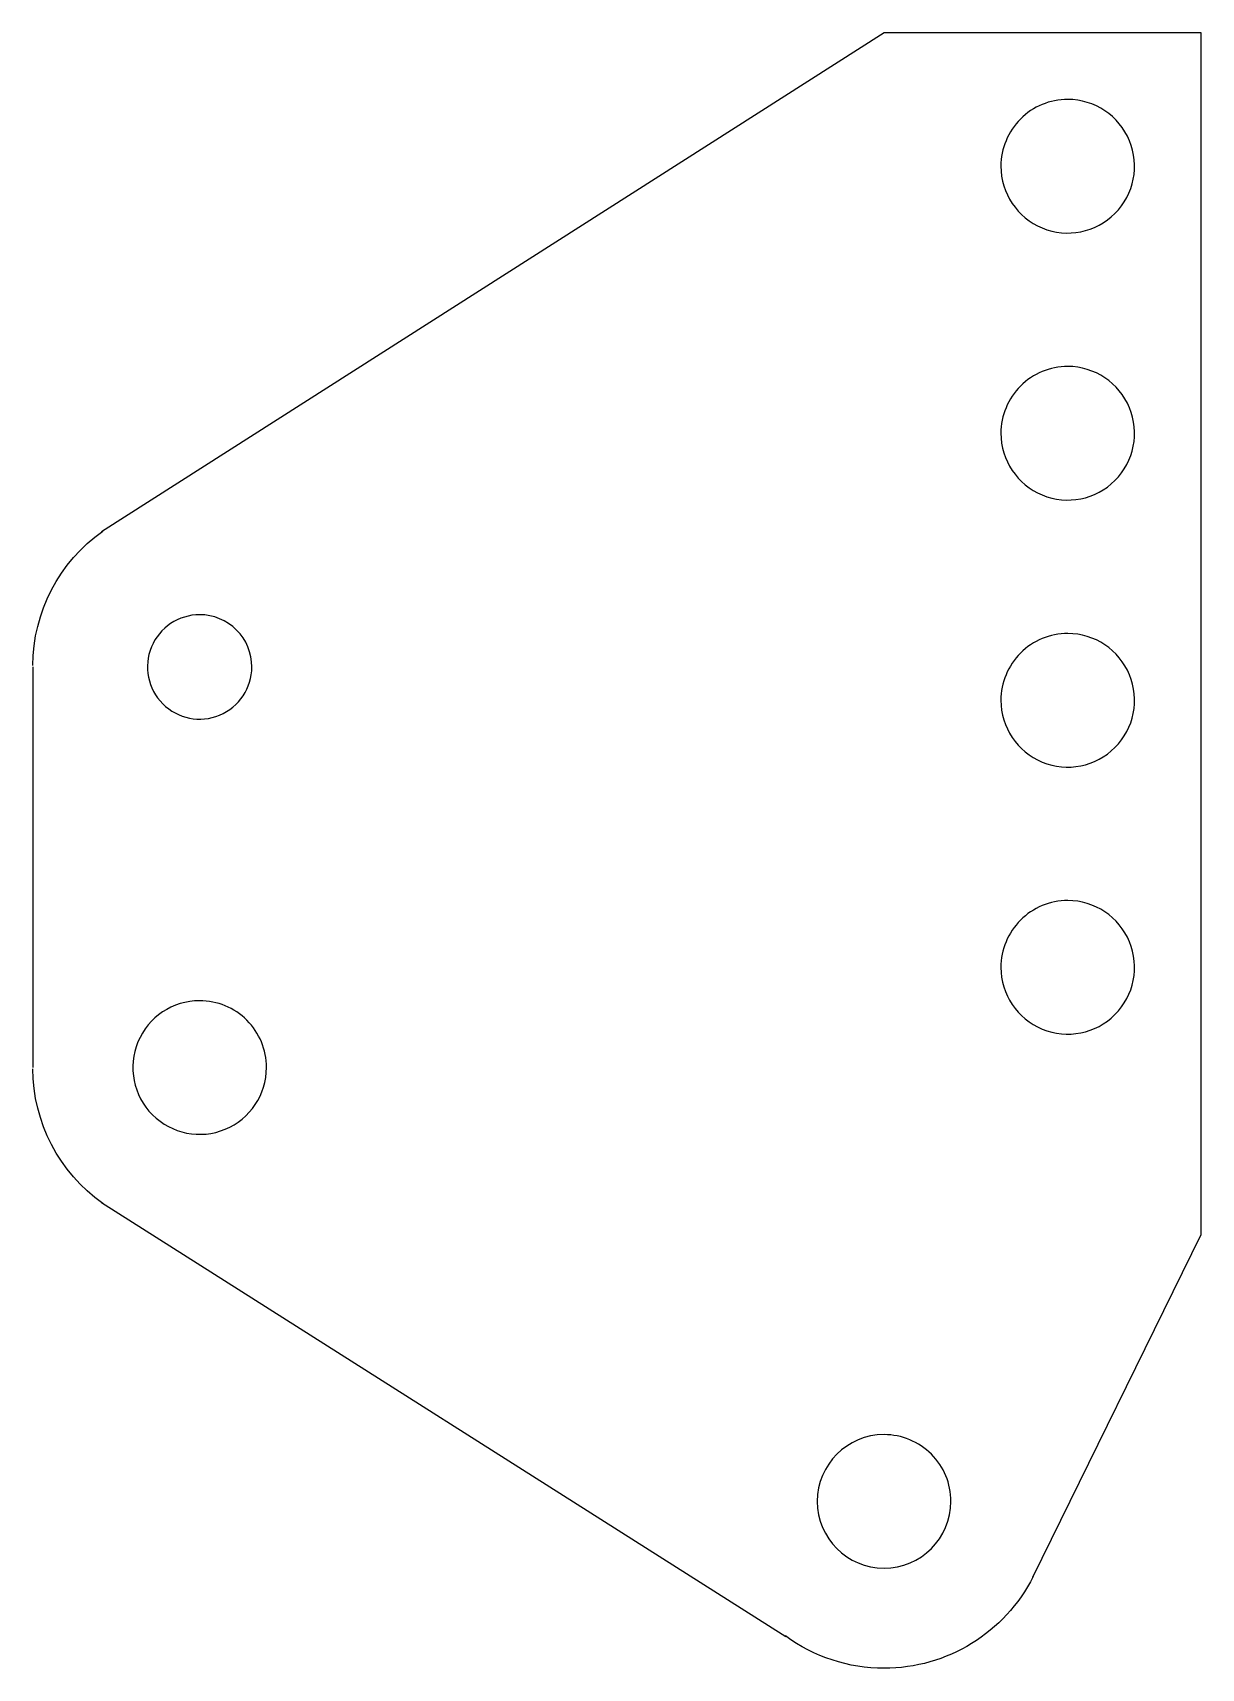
# Model space of a CAD drawing. Header units: millimetres. Extents: x 134.4 to 169.4, y 304.7 to 353.7.
import ezdxf

# ---------------------------------------------------------------- set-up
doc = ezdxf.new("R2010")
doc.units = ezdxf.units.MM
doc.layers.add('Layer_1', color=7, linetype='CONTINUOUS')

msp = doc.modelspace()

# ---------------------------------------------------------------- linework, layer by layer
at = {"layer": 'Layer_1', "color": 7}
for points in [[(164.32587, 307.47609), (169.37084, 317.74721), (169.37084, 353.747212), (159.87084, 353.747212), (136.43193, 338.792168)], [(134.37083, 334.746689), (134.37083, 322.747835)], [(136.43193, 318.70236), (156.93193, 305.70338)]]:
    msp.add_lwpolyline(points, dxfattribs=at)
for points in [[(163.36967, 349.74714)], [(163.36967, 341.74714)], [(139.37085, 336.311225)], [(163.36967, 333.74714)], [(163.36967, 325.74714)], [(139.37085, 324.747656)], [(159.87085, 311.748673)]]:
    msp.add_lwpolyline(points, close=True, dxfattribs=at)
for points in [[(165.370813, 351.748284), (164.840077, 351.748284), (164.331078, 351.537449), (163.955791, 351.162162)], [(167.219629, 350.512944), (166.90989, 351.260721), (166.1802, 351.748284), (165.370813, 351.748284)], [(163.955791, 351.162162), (163.580504, 350.786875), (163.36967, 350.277876), (163.36967, 349.74714)], [(166.785835, 348.332118), (167.358158, 348.904441), (167.529368, 349.765168), (167.219629, 350.512944)], [(163.36967, 349.74714), (163.36967, 348.937753), (163.857232, 348.208063), (164.605009, 347.898324)], [(164.605009, 347.898324), (165.352785, 347.588585), (166.213512, 347.759795), (166.785835, 348.332118)], [(165.370813, 343.748284), (164.840077, 343.748284), (164.331078, 343.537449), (163.955791, 343.162162)], [(167.219629, 342.512944), (166.90989, 343.260721), (166.1802, 343.748284), (165.370813, 343.748284)], [(163.955791, 343.162162), (163.580504, 342.786875), (163.36967, 342.277876), (163.36967, 341.74714)], [(166.785835, 340.332118), (167.358158, 340.904441), (167.529368, 341.765168), (167.219629, 342.512944)], [(163.36967, 341.74714), (163.36967, 340.937753), (163.857232, 340.208063), (164.605009, 339.898324)], [(164.605009, 339.898324), (165.352785, 339.588585), (166.213512, 339.759795), (166.785835, 340.332118)], [(134.37098, 334.786315), (134.383258, 336.388952), (135.163045, 337.888575), (136.46796, 338.819056)], [(139.37085, 336.311225), (138.738588, 336.311225), (138.168583, 335.93036), (137.926627, 335.346226)], [(140.476211, 335.85337), (140.183051, 336.14653), (139.785441, 336.311225), (139.37085, 336.311225)], [(140.934066, 334.748009), (140.934066, 335.1626), (140.769371, 335.56021), (140.476211, 335.85337)], [(165.370813, 335.748284), (164.840077, 335.748284), (164.331078, 335.537449), (163.955791, 335.162162)], [(167.219629, 334.512944), (166.90989, 335.260721), (166.1802, 335.748284), (165.370813, 335.748284)], [(137.926627, 335.346226), (137.68467, 334.762092), (137.818413, 334.089725), (138.265489, 333.642648)], [(163.955791, 335.162162), (163.580504, 334.786875), (163.36967, 334.277876), (163.36967, 333.74714)], [(139.969067, 333.303786), (140.553201, 333.545742), (140.934066, 334.115747), (140.934066, 334.748009)], [(166.785835, 332.332118), (167.358158, 332.904441), (167.529368, 333.765168), (167.219629, 334.512944)], [(163.36967, 333.74714), (163.36967, 332.937753), (163.857232, 332.208063), (164.605009, 331.898324)], [(138.265489, 333.642648), (138.712566, 333.195572), (139.384933, 333.061829), (139.969067, 333.303786)], [(164.605009, 331.898324), (165.352785, 331.588585), (166.213512, 331.759795), (166.785835, 332.332118)], [(165.370813, 327.748284), (164.840077, 327.748284), (164.331078, 327.537449), (163.955791, 327.162162)], [(167.219629, 326.512944), (166.90989, 327.260721), (166.1802, 327.748284), (165.370813, 327.748284)], [(163.955791, 327.162162), (163.580504, 326.786875), (163.36967, 326.277876), (163.36967, 325.74714)], [(166.785835, 324.332118), (167.358158, 324.904441), (167.529368, 325.765168), (167.219629, 326.512944)], [(163.36967, 325.74714), (163.36967, 324.937753), (163.857232, 324.208063), (164.605009, 323.898324)], [(139.37085, 324.747657), (138.561463, 324.747656), (137.831773, 324.260094), (137.522034, 323.512317)], [(140.785872, 324.161535), (140.410585, 324.536822), (139.901586, 324.747656), (139.37085, 324.747656)], [(141.371994, 322.746513), (141.371994, 323.277249), (141.161159, 323.786248), (140.785872, 324.161535)], [(164.605009, 323.898324), (165.352785, 323.588585), (166.213512, 323.759795), (166.785835, 324.332118)], [(137.522034, 323.512317), (137.212295, 322.764541), (137.383505, 321.903814), (137.955828, 321.331491)], [(136.46796, 318.67559), (135.163105, 319.606055), (134.383358, 321.105627), (134.37108, 322.708206)], [(140.136654, 320.897697), (140.884431, 321.207436), (141.371994, 321.937126), (141.371994, 322.746513)], [(137.955828, 321.331491), (138.528151, 320.759168), (139.388878, 320.587958), (140.136654, 320.897697)], [(159.87085, 311.748673), (158.765649, 311.748673), (157.869707, 310.852731), (157.869707, 309.74753)], [(161.285872, 311.162552), (160.910585, 311.537839), (160.401586, 311.748673), (159.87085, 311.748673)], [(161.871994, 309.74753), (161.871994, 310.278266), (161.661159, 310.787265), (161.285872, 311.162552)], [(157.869707, 309.74753), (157.869707, 308.642329), (158.765649, 307.746386), (159.87085, 307.746386)], [(159.87085, 307.746386), (160.976051, 307.746386), (161.871994, 308.642329), (161.871994, 309.74753)], [(164.33412, 307.49538), (163.484046, 305.810716), (161.757836, 304.748231), (159.87085, 304.74823)], [(159.87085, 304.74823), (158.806826, 304.748229), (157.770554, 305.087711), (156.91278, 305.71729)]]:
    msp.add_open_spline(points, degree=3, dxfattribs=at)

doc.saveas('drawing.dxf')
